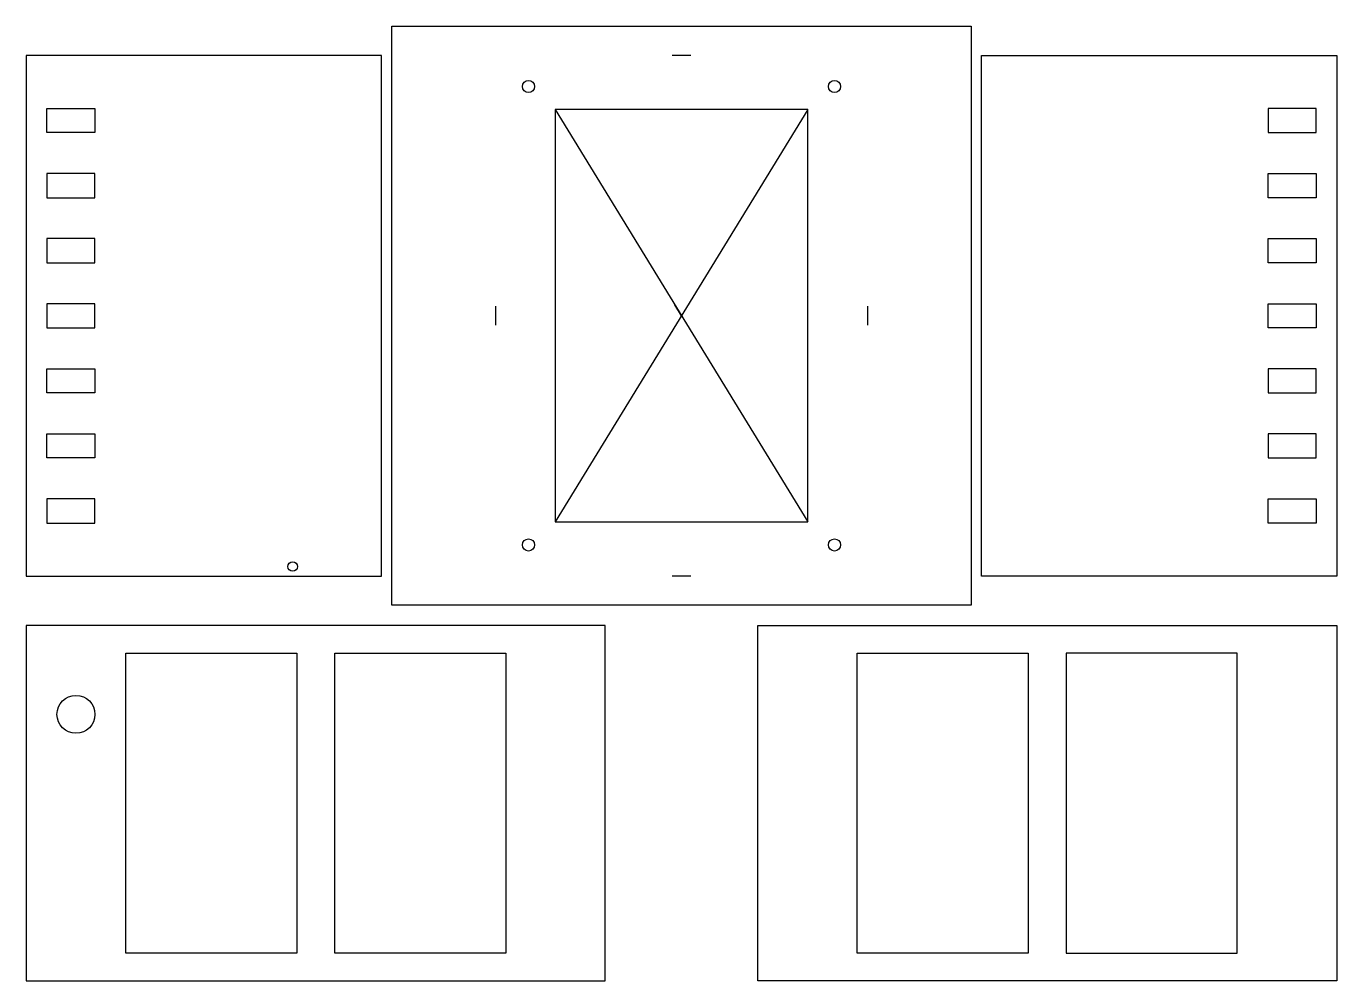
# Model space of a CAD drawing. Header units: millimetres. Extents: x -345 to 345, y -350 to 152.
import ezdxf

# ---------------------------------------------------------------- set-up
doc = ezdxf.new("R2010")
doc.units = ezdxf.units.MM
doc.layers.get('0').update_dxf_attribs({"linetype": 'CONTINUOUS'})

msp = doc.modelspace()

# ---------------------------------------------------------------- linework, layer by layer
for p, q in [((-344.9, 137), (-344.9, -137)), ((5, 137), (-5, 137)), ((344.9, 137), (344.9, -137)), ((66.5, 108.5), (-66.5, 108.5)), ((-66.5, 108.5), (-66.5, -108.5)), ((66.5, 108.5), (-66.5, -108.5)), ((-66.5, 108.5), (66.5, -108.5)), ((66.5, -108.5), (66.5, 108.5)), ((-97.9, 5), (-97.9, -5)), ((0, 0), (-3.5, 5.71)), ((97.9, 5), (97.9, -5)), ((-66.5, -108.5), (66.5, -108.5)), ((5, -137), (-5, -137))]:
    msp.add_line(p, q)
for points in [[(-152.4, 152.4), (152.4, 152.4), (152.4, -152.4), (-152.4, -152.4)], [(-344.9, 137), (-344.9, -137), (-157.9, -137), (-157.9, 137)], [(344.9, 137), (344.9, -137), (157.9, -137), (157.9, 137)], [(-334.1, 96.4), (-334.1, 109.1), (-308.7, 109.1), (-308.7, 96.4)], [(334.1, 96.4), (334.1, 109.1), (308.7, 109.1), (308.7, 96.4)], [(-308.7, 74.85), (-334.1, 74.85), (-334.1, 62.15), (-308.7, 62.15)], [(334.1, 62.15), (308.7, 62.15), (308.7, 74.85), (334.1, 74.85)], [(-334.1, 40.6), (-334.1, 27.9), (-308.7, 27.9), (-308.7, 40.6)], [(334.1, 27.9), (308.7, 27.9), (308.7, 40.6), (334.1, 40.6)], [(-308.7, -6.35), (-308.7, 6.35), (-334.1, 6.35), (-334.1, -6.35)], [(334.1, -6.35), (308.7, -6.35), (308.7, 6.35), (334.1, 6.35)], [(-308.7, -40.6), (-334.1, -40.6), (-334.1, -27.9), (-308.7, -27.9)], [(334.1, -27.9), (308.7, -27.9), (308.7, -40.6), (334.1, -40.6)], [(-334.1, -62.15), (-308.7, -62.15), (-308.7, -74.85), (-334.1, -74.85)], [(334.1, -74.85), (334.1, -62.15), (308.7, -62.15), (308.7, -74.85)], [(-334.1, -96.4), (-334.1, -109.1), (-308.7, -109.1), (-308.7, -96.4)], [(334.1, -109.1), (308.7, -109.1), (308.7, -96.4), (334.1, -96.4)], [(-40.1, -163.05), (-344.9, -163.05), (-344.9, -350.05), (-40.1, -350.05)], [(40.1, -163.05), (344.9, -163.05), (344.9, -350.05), (40.1, -350.05)], [(-292.5, -335.55), (-292.5, -177.55), (-202.5, -177.55), (-202.5, -335.55)], [(-92.5, -177.55), (-92.5, -335.55), (-182.5, -335.55), (-182.5, -177.55)], [(182.5, -177.55), (182.5, -335.55), (92.5, -335.55), (92.5, -177.55)], [(292.5, -335.55), (292.5, -177.55), (202.5, -177.55), (202.5, -335.55)]]:
    msp.add_lwpolyline(points, close=True)
for centre, radius in [((-80.5, 120.65), 3.2), ((80.5, 120.65), 3.2), ((-80.5, -120.65), 3.2), ((80.5, -120.65), 3.2), ((-204.65, -132), 2.5), ((-318.7, -209.8), 10)]:
    msp.add_circle(centre, radius)

doc.saveas('drawing.dxf')
